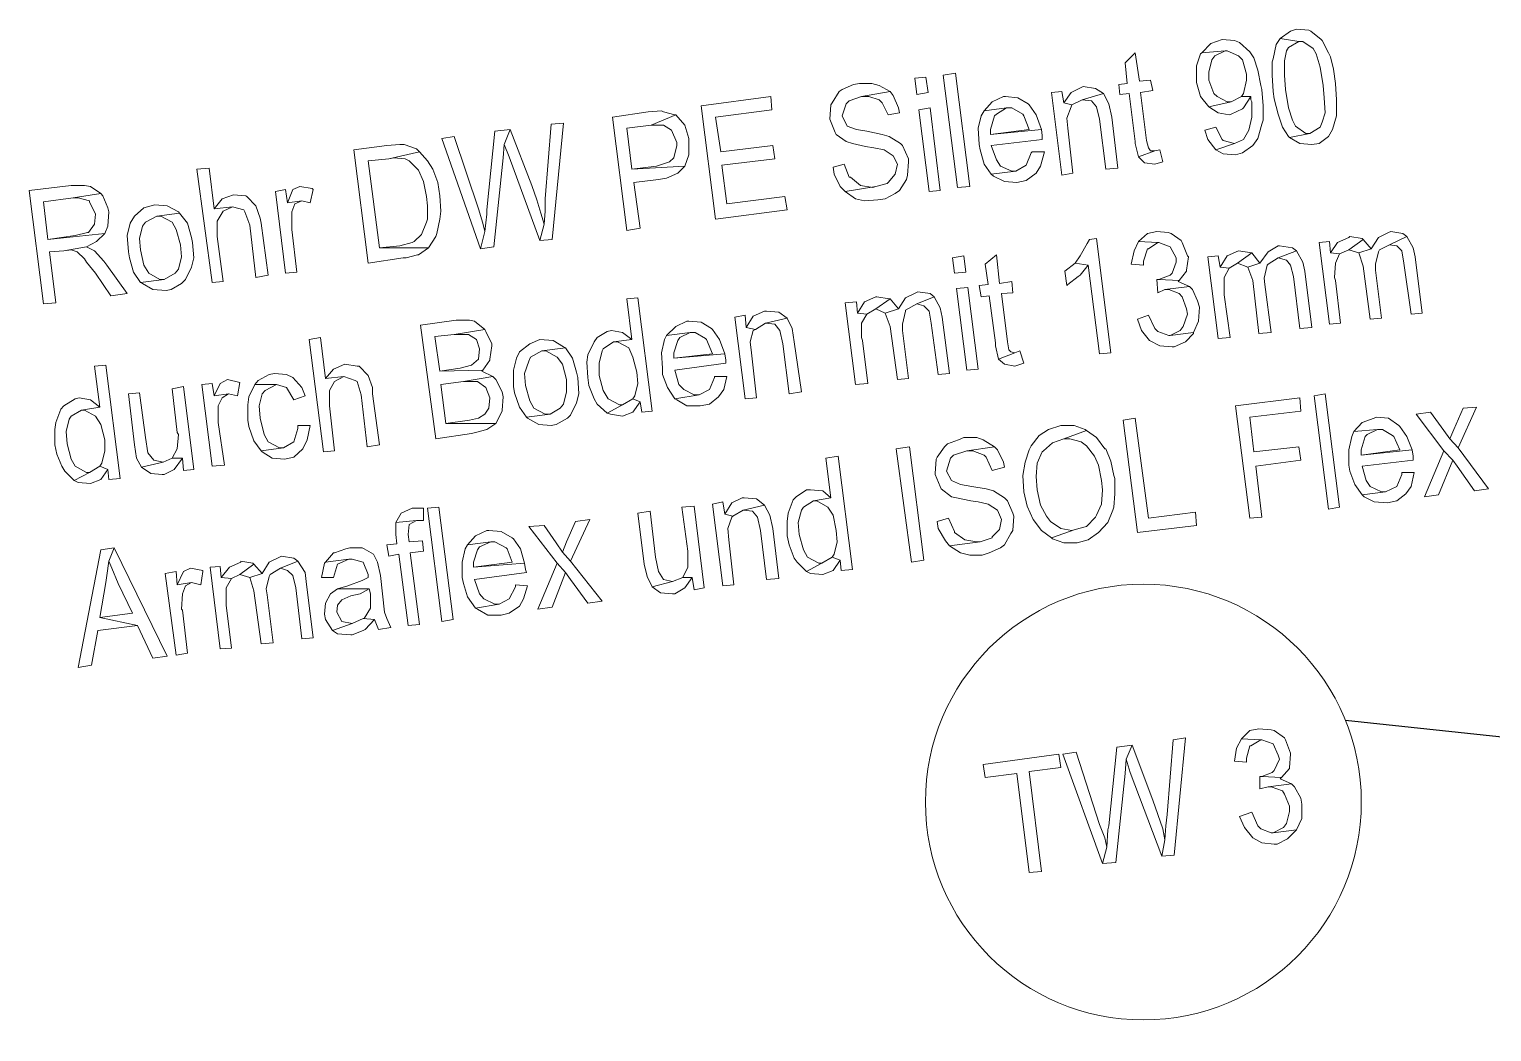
# Model space of a CAD drawing. Header units: metres. Extents: x 2713732.4 to 2713757.2, y 1226081.6 to 1226111.3.
# Drawn here: x 2713737.217 to 2713738.773, y 1226088.191 to 1226089.258 of the extents above; entities that cross this region are included whole.
import ezdxf

# ---------------------------------------------------------------- set-up
doc = ezdxf.new("R2010")
doc.units = ezdxf.units.M
doc.layers.add('einlagen_boden_erstes_og', color=7, linetype='Continuous', true_color=0x000000)

msp = doc.modelspace()

# ---------------------------------------------------------------- linework, layer by layer
at = {"layer": 'einlagen_boden_erstes_og', "color": 7, "linetype": 'Continuous', "lineweight": 25, "extrusion": (0.000477202, 0.001815, 0.999998)}
msp.add_line((2713741.7154, 1226088.1914, -0.1538), (2713738.6171, 1226088.5224, -0.1529), dxfattribs=at)
at = {"layer": 'einlagen_boden_erstes_og', "color": 7, "lineweight": 0}
for points in [[(2713738.4859, 1226089.247), (2713738.4859, 1226089.247), (2713738.474, 1226089.2427), (2713738.4642, 1226089.2329), (2713738.4892, 1226089.2351), (2713738.4914, 1226089.2351), (2713738.5033, 1226089.2297), (2713738.5077, 1226089.2253), (2713738.512, 1226089.2101), (2713738.512, 1226089.2036), (2713738.5087, 1226089.1895), (2713738.5066, 1226089.1862), (2713738.5163, 1226089.1862), (2713738.5163, 1226089.1829), (2713738.5174, 1226089.1808), (2713738.5174, 1226089.1645), (2713738.5142, 1226089.1504), (2713738.5087, 1226089.1406), (2713738.499, 1226089.1362), (2713738.4794, 1226089.1297), (2713738.487, 1226089.1254), (2713738.5, 1226089.1243), (2713738.5077, 1226089.1265), (2713738.5185, 1226089.1341), (2713738.5239, 1226089.1417), (2713738.5283, 1226089.1569), (2713738.5294, 1226089.1612), (2713738.5294, 1226089.1764), (2713738.5283, 1226089.1938), (2713738.5272, 1226089.1982), (2713738.5239, 1226089.2144), (2713738.5196, 1226089.2275), (2713738.5153, 1226089.234), (2713738.5044, 1226089.2438), (2713738.499, 1226089.2459)], [(2713738.5478, 1226089.2481), (2713738.5435, 1226089.2416), (2713738.5402, 1226089.2264), (2713738.5392, 1226089.2231), (2713738.5392, 1226089.209), (2713738.5402, 1226089.1916), (2713738.5413, 1226089.184), (2713738.5457, 1226089.1677), (2713738.55, 1226089.1536), (2713738.5565, 1226089.1438), (2713738.5576, 1226089.1428), (2713738.5793, 1226089.1471), (2713738.575, 1226089.1471), (2713738.5641, 1226089.1547), (2713738.5609, 1226089.1612), (2713738.5565, 1226089.1743), (2713738.5533, 1226089.1938), (2713738.5522, 1226089.209), (2713738.5522, 1226089.2242), (2713738.5544, 1226089.2351), (2713738.5565, 1226089.2383), (2713738.5674, 1226089.2449)], [(2713738.5652, 1226089.2579), (2713738.5587, 1226089.2557), (2713738.5478, 1226089.2481), (2713738.5674, 1226089.2449), (2713738.5717, 1226089.2449), (2713738.5826, 1226089.2373), (2713738.5859, 1226089.2318), (2713738.5902, 1226089.2177), (2713738.5935, 1226089.1982), (2713738.5945, 1226089.1851), (2713738.5956, 1226089.1688), (2713738.5924, 1226089.159), (2713738.5902, 1226089.1536), (2713738.5793, 1226089.1471), (2713738.5576, 1226089.1428), (2713738.5685, 1226089.1362), (2713738.5815, 1226089.1352), (2713738.5891, 1226089.1362), (2713738.5989, 1226089.1438), (2713738.6032, 1226089.1514), (2713738.6076, 1226089.1656), (2713738.6076, 1226089.1688), (2713738.6076, 1226089.1829), (2713738.6065, 1226089.2003), (2713738.6043, 1226089.2155), (2713738.6011, 1226089.2286), (2713738.5989, 1226089.2329), (2713738.5924, 1226089.2459), (2713738.5913, 1226089.247), (2713738.5804, 1226089.2557), (2713738.5783, 1226089.2568)], [(2713738.3936, 1226089.2329), (2713738.3827, 1226089.222), (2713738.3849, 1226089.2003), (2713738.3762, 1226089.1992), (2713738.3773, 1226089.1884), (2713738.3871, 1226089.1895), (2713738.3936, 1226089.1384), (2713738.3936, 1226089.1362), (2713738.3969, 1226089.1221), (2713738.4142, 1226089.1286), (2713738.4099, 1226089.1286), (2713738.4077, 1226089.1319), (2713738.4055, 1226089.1395), (2713738.399, 1226089.1905), (2713738.4121, 1226089.1927), (2713738.4099, 1226089.2036), (2713738.3979, 1226089.2025)], [(2713738.4642, 1226089.2329), (2713738.4631, 1226089.2318), (2713738.4588, 1226089.2188), (2713738.4588, 1226089.2025), (2713738.4588, 1226089.2014), (2713738.4631, 1226089.1862), (2713738.4718, 1226089.1753), (2713738.4957, 1226089.1808), (2713738.4914, 1226089.1808), (2713738.4805, 1226089.1862), (2713738.4772, 1226089.1895), (2713738.4718, 1226089.2036), (2713738.4718, 1226089.2123), (2713738.4751, 1226089.2253), (2713738.4783, 1226089.2297), (2713738.4892, 1226089.2351)], [(2713738.1003, 1226089.2003), (2713738.0938, 1226089.1992), (2713738.0818, 1226089.1938), (2713738.0786, 1226089.1916), (2713738.071, 1226089.1797), (2713738.0699, 1226089.1775), (2713738.0688, 1226089.1623), (2713738.0688, 1226089.1623), (2713738.0742, 1226089.1482), (2713738.0753, 1226089.146), (2713738.0862, 1226089.1384), (2713738.0927, 1226089.1362), (2713738.1068, 1226089.133), (2713738.1155, 1226089.1319), (2713738.1264, 1226089.1297), (2713738.1362, 1226089.1232), (2713738.1405, 1226089.1145), (2713738.1383, 1226089.1037), (2713738.1307, 1226089.095), (2713738.1296, 1226089.0939), (2713738.1177, 1226089.0906), (2713738.0851, 1226089.0852), (2713738.096, 1226089.0776), (2713738.1057, 1226089.0754), (2713738.1199, 1226089.0765), (2713738.1275, 1226089.0776), (2713738.1383, 1226089.083), (2713738.1427, 1226089.0863), (2713738.1503, 1226089.0982), (2713738.1514, 1226089.1026), (2713738.1525, 1226089.1167), (2713738.1525, 1226089.1199), (2713738.1459, 1226089.1341), (2713738.1438, 1226089.1362), (2713738.1318, 1226089.1438), (2713738.1242, 1226089.146), (2713738.1079, 1226089.1493), (2713738.0971, 1226089.1514), (2713738.0873, 1226089.1547), (2713738.0818, 1226089.1656), (2713738.0818, 1226089.1656), (2713738.0862, 1226089.1786), (2713738.0894, 1226089.1819), (2713738.1025, 1226089.1862), (2713738.1329, 1226089.1916), (2713738.121, 1226089.1982), (2713738.1133, 1226089.2003)], [(2713738.1709, 1226089.2068), (2713738.159, 1226089.2058), (2713738.1611, 1226089.1884), (2713738.1731, 1226089.1905)], [(2713738.2046, 1226089.0895), (2713738.1894, 1226089.209), (2713738.2024, 1226089.2112), (2713738.2176, 1226089.0906), (2713738.2046, 1226089.0895)], [(2713738.0058, 1226089.1862), (2713737.9319, 1226089.1764), (2713737.9472, 1226089.0559), (2713738.0232, 1226089.0656), (2713738.021, 1226089.0798), (2713737.9591, 1226089.0721), (2713737.9537, 1226089.1134), (2713738.0102, 1226089.1199), (2713738.008, 1226089.1341), (2713737.9526, 1226089.1275), (2713737.9472, 1226089.1645), (2713738.0069, 1226089.1721)], [(2713738.1329, 1226089.1916), (2713738.1025, 1226089.1862), (2713738.1101, 1226089.1862), (2713738.121, 1226089.1829), (2713738.1242, 1226089.1797), (2713738.1307, 1226089.1667), (2713738.1427, 1226089.1688), (2713738.1416, 1226089.1743), (2713738.1362, 1226089.1873)], [(2713738.2556, 1226089.1862), (2713738.2535, 1226089.1862), (2713738.2415, 1226089.1808), (2713738.2328, 1226089.171), (2713738.2567, 1226089.1743), (2713738.2622, 1226089.1743), (2713738.2741, 1226089.1677), (2713738.2752, 1226089.1656), (2713738.2806, 1226089.1514), (2713738.2394, 1226089.146), (2713738.2937, 1226089.1514), (2713738.2882, 1226089.1667), (2713738.2806, 1226089.1775), (2713738.2795, 1226089.1786), (2713738.2687, 1226089.1851)], [(2713738.3154, 1226089.1916), (2713738.3045, 1226089.1905), (2713738.3154, 1226089.1026), (2713738.3273, 1226089.1047), (2713738.3219, 1226089.1525), (2713738.3208, 1226089.1634), (2713738.3252, 1226089.1753), (2713738.3262, 1226089.1775), (2713738.3176, 1226089.1797)], [(2713738.3382, 1226089.1971), (2713738.336, 1226089.196), (2713738.3252, 1226089.1905), (2713738.3176, 1226089.1797), (2713738.3262, 1226089.1775), (2713738.3371, 1226089.1829), (2713738.3599, 1226089.1895), (2713738.3512, 1226089.1949)], [(2713738.3599, 1226089.1895), (2713738.3371, 1226089.1829), (2713738.3469, 1226089.1819), (2713738.3523, 1226089.1753), (2713738.3556, 1226089.1623), (2713738.3621, 1226089.1091), (2713738.3751, 1226089.1102), (2713738.3686, 1226089.1645), (2713738.3654, 1226089.1786)], [(2713738.5066, 1226089.1862), (2713738.4957, 1226089.1808), (2713738.4718, 1226089.1753), (2713738.4816, 1226089.1688), (2713738.4935, 1226089.1667), (2713738.4957, 1226089.1677), (2713738.5077, 1226089.1732), (2713738.5087, 1226089.1743), (2713738.5163, 1226089.1862)], [(2713737.8755, 1226089.1699), (2713737.8374, 1226089.1645), (2713737.8527, 1226089.0439), (2713737.8668, 1226089.0461), (2713737.8603, 1226089.095), (2713737.8863, 1226089.0982), (2713737.895, 1226089.0993), (2713737.907, 1226089.1047), (2713737.9146, 1226089.1123), (2713737.8581, 1226089.1091), (2713737.8527, 1226089.1525), (2713737.8787, 1226089.1558), (2713737.9048, 1226089.1667), (2713737.9037, 1226089.1667), (2713737.8918, 1226089.1699), (2713737.8896, 1226089.171)], [(2713738.1753, 1226089.1743), (2713738.1633, 1226089.1721), (2713738.1742, 1226089.0852), (2713738.1861, 1226089.0863)], [(2713738.2328, 1226089.171), (2713738.2296, 1226089.1656), (2713738.2263, 1226089.1525), (2713738.2274, 1226089.1352), (2713738.2285, 1226089.1297), (2713738.2328, 1226089.1145), (2713738.2404, 1226089.1037), (2713738.2665, 1226089.1069), (2713738.2622, 1226089.1069), (2713738.2502, 1226089.1123), (2713738.2459, 1226089.1189), (2713738.2404, 1226089.1341), (2713738.2947, 1226089.1406), (2713738.2947, 1226089.1449), (2713738.2937, 1226089.1514), (2713738.2394, 1226089.146), (2713738.2394, 1226089.1514), (2713738.2437, 1226089.1656), (2713738.2459, 1226089.1677), (2713738.2567, 1226089.1743)], [(2713737.7853, 1226089.158), (2713737.7723, 1226089.1569), (2713737.7658, 1226089.0776), (2713737.7658, 1226089.0645), (2713737.7647, 1226089.0504), (2713737.7603, 1226089.033), (2713737.7734, 1226089.0341)], [(2713737.9048, 1226089.1667), (2713737.8787, 1226089.1558), (2713737.8918, 1226089.1558), (2713737.9004, 1226089.1504), (2713737.9059, 1226089.1373), (2713737.9059, 1226089.1341), (2713737.9026, 1226089.121), (2713737.8983, 1226089.1167), (2713737.8842, 1226089.1123), (2713737.8581, 1226089.1091), (2713737.9146, 1226089.1123), (2713737.9189, 1226089.1243), (2713737.9189, 1226089.1395), (2713737.9189, 1226089.1417), (2713737.9146, 1226089.1558), (2713737.9146, 1226089.1558)], [(2713738.4794, 1226089.1536), (2713738.4675, 1226089.1504), (2713738.4707, 1226089.1406), (2713738.4794, 1226089.1297), (2713738.499, 1226089.1362), (2713738.487, 1226089.1395), (2713738.4859, 1226089.1406)], [(2713737.6691, 1226089.1438), (2713737.656, 1226089.1417), (2713737.6973, 1226089.0244), (2713737.7017, 1226089.0428), (2713737.6995, 1226089.0515), (2713737.6951, 1226089.0667)], [(2713737.7288, 1226089.1514), (2713737.7125, 1226089.1493), (2713737.7038, 1226089.0656), (2713737.7038, 1226089.0613), (2713737.7017, 1226089.0428), (2713737.6973, 1226089.0244), (2713737.7114, 1226089.0265), (2713737.7212, 1226089.121), (2713737.7223, 1226089.1352)], [(2713737.7288, 1226089.1514), (2713737.7223, 1226089.1352), (2713737.7277, 1226089.1221), (2713737.7603, 1226089.033), (2713737.7647, 1226089.0504), (2713737.7614, 1226089.0624), (2713737.7571, 1226089.0765), (2713737.7516, 1226089.0917)], [(2713737.5974, 1226089.1341), (2713737.5626, 1226089.1297), (2713737.5778, 1226089.0091), (2713737.6148, 1226089.0146), (2713737.618, 1226089.0146), (2713737.63, 1226089.0178), (2713737.6311, 1226089.0178), (2713737.6419, 1226089.0254), (2713737.6419, 1226089.0254), (2713737.5898, 1226089.0254), (2713737.5778, 1226089.1178), (2713737.5996, 1226089.1199), (2713737.6321, 1226089.1275), (2713737.6289, 1226089.1308), (2713737.6159, 1226089.1352), (2713737.6115, 1226089.1352)], [(2713737.6321, 1226089.1275), (2713737.5996, 1226089.1199), (2713737.605, 1226089.121), (2713737.6169, 1226089.1199), (2713737.6213, 1226089.1178), (2713737.6311, 1226089.108), (2713737.6365, 1226089.096), (2713737.6397, 1226089.0798), (2713737.6408, 1226089.07), (2713737.6408, 1226089.0559), (2713737.6397, 1226089.0526), (2713737.6343, 1226089.0396), (2713737.6267, 1226089.032), (2713737.6245, 1226089.0309), (2713737.6115, 1226089.0276), (2713737.5898, 1226089.0254), (2713737.6419, 1226089.0254), (2713737.6495, 1226089.0374), (2713737.6506, 1226089.0406), (2713737.6539, 1226089.0559), (2713737.655, 1226089.0645), (2713737.6539, 1226089.0808), (2713737.6517, 1226089.095), (2713737.6463, 1226089.1091), (2713737.6408, 1226089.1178)], [(2713738.2839, 1226089.1275), (2713738.2828, 1226089.1265), (2713738.2774, 1226089.1134), (2713738.2665, 1226089.1069), (2713738.2404, 1226089.1037), (2713738.2426, 1226089.1015), (2713738.2546, 1226089.096), (2713738.2676, 1226089.095), (2713738.2774, 1226089.0971), (2713738.2882, 1226089.1047), (2713738.2926, 1226089.1123), (2713738.2969, 1226089.1275)], [(2713738.4197, 1226089.1297), (2713738.4142, 1226089.1286), (2713738.3969, 1226089.1221), (2713738.4034, 1226089.1156), (2713738.4142, 1226089.1145), (2713738.4229, 1226089.1167)], [(2713737.4084, 1226089.1102), (2713737.3953, 1226089.1091), (2713737.4116, 1226088.9885), (2713737.4236, 1226088.9896), (2713737.4171, 1226089.0374), (2713737.4171, 1226089.0385), (2713737.4171, 1226089.0537), (2713737.4236, 1226089.0645), (2713737.4334, 1226089.0689), (2713737.4138, 1226089.0667)], [(2713738.084, 1226089.1145), (2713738.0721, 1226089.1113), (2713738.0732, 1226089.1037), (2713738.0797, 1226089.0906), (2713738.0851, 1226089.0852), (2713738.1177, 1226089.0906), (2713738.1144, 1226089.0895), (2713738.1014, 1226089.0917), (2713738.1014, 1226089.0917), (2713738.0905, 1226089.1004), (2713738.0894, 1226089.1004)], [(2713737.2617, 1226089.0917), (2713737.2172, 1226089.0863), (2713737.2324, 1226088.9657), (2713737.2454, 1226088.9668), (2713737.2389, 1226089.0211), (2713737.2541, 1226089.0222), (2713737.278, 1226089.0265), (2713737.2889, 1226089.032), (2713737.2976, 1226089.0406), (2713737.2368, 1226089.0341), (2713737.2324, 1226089.0743), (2713737.2639, 1226089.0787), (2713737.2932, 1226089.083), (2713737.2824, 1226089.0906), (2713737.2759, 1226089.0917)], [(2713737.5051, 1226089.0906), (2713737.4975, 1226089.0874), (2713737.4975, 1226089.0874), (2713737.492, 1226089.0732), (2713737.5072, 1226089.0754), (2713737.5159, 1226089.0732), (2713737.5192, 1226089.0874), (2713737.5181, 1226089.0884)], [(2713737.2932, 1226089.083), (2713737.2639, 1226089.0787), (2713737.2693, 1226089.0787), (2713737.2813, 1226089.0754), (2713737.2813, 1226089.0743), (2713737.2878, 1226089.0613), (2713737.2867, 1226089.0504), (2713737.2802, 1226089.0417), (2713737.2791, 1226089.0417), (2713737.2661, 1226089.0385), (2713737.2368, 1226089.0341), (2713737.2976, 1226089.0406), (2713737.3008, 1226089.0483), (2713737.3019, 1226089.0635), (2713737.3008, 1226089.0678), (2713737.2954, 1226089.0808)], [(2713737.4345, 1226089.0819), (2713737.4225, 1226089.0776), (2713737.4138, 1226089.0667), (2713737.4334, 1226089.0689), (2713737.4453, 1226089.0656), (2713737.4464, 1226089.0635), (2713737.4518, 1226089.0493), (2713737.4583, 1226088.9939), (2713737.4714, 1226088.9961), (2713737.4638, 1226089.0515), (2713737.4627, 1226089.0569), (2713737.4583, 1226089.07), (2713737.4486, 1226089.0798), (2713737.4475, 1226089.0808)], [(2713737.4898, 1226089.0874), (2713737.479, 1226089.0852), (2713737.4898, 1226088.9983), (2713737.5018, 1226088.9994), (2713737.4964, 1226089.045), (2713737.4964, 1226089.0472), (2713737.4964, 1226089.0635), (2713737.4996, 1226089.0721), (2713737.5072, 1226089.0754), (2713737.492, 1226089.0732)], [(2713737.3508, 1226089.0711), (2713737.3389, 1226089.0678), (2713737.3291, 1226089.0591), (2713737.3247, 1226089.0515), (2713737.3215, 1226089.0385), (2713737.3226, 1226089.0211), (2713737.3237, 1226089.0146), (2713737.328, 1226088.9994), (2713737.3356, 1226088.9885), (2713737.3606, 1226088.9918), (2713737.3562, 1226088.9918), (2713737.3443, 1226088.9983), (2713737.3389, 1226089.007), (2713737.3356, 1226089.0233), (2713737.3345, 1226089.0352), (2713737.3378, 1226089.0483), (2713737.341, 1226089.0526), (2713737.353, 1226089.0591), (2713737.3769, 1226089.0624), (2713737.3758, 1226089.0635), (2713737.3638, 1226089.07)], [(2713737.3769, 1226089.0624), (2713737.353, 1226089.0591), (2713737.3573, 1226089.0591), (2713737.3693, 1226089.0526), (2713737.3736, 1226089.045), (2713737.378, 1226089.0287), (2713737.3791, 1226089.0157), (2713737.3758, 1226089.0026), (2713737.3725, 1226088.9983), (2713737.3606, 1226088.9918), (2713737.3356, 1226088.9885), (2713737.3378, 1226088.9874), (2713737.3486, 1226088.9809), (2713737.3628, 1226088.9798), (2713737.3682, 1226088.9809), (2713737.3791, 1226088.9874), (2713737.3834, 1226088.9918), (2713737.3899, 1226089.0048), (2713737.3921, 1226089.0146), (2713737.391, 1226089.0309), (2713737.3899, 1226089.0363), (2713737.3856, 1226089.0515)], [(2713738.3523, 1226089.0352), (2713738.3447, 1226089.0341), (2713738.3425, 1226089.0298), (2713738.3349, 1226089.0168), (2713738.3295, 1226089.0091), (2713738.3436, 1226089.007), (2713738.3556, 1226088.9125), (2713738.3675, 1226088.9136)], [(2713738.3969, 1226089.032), (2713738.3925, 1226089.0222), (2713738.3893, 1226089.0081), (2713738.4023, 1226089.007), (2713738.4023, 1226089.0113), (2713738.4066, 1226089.0244), (2713738.4077, 1226089.0244), (2713738.4175, 1226089.0309)], [(2713738.4164, 1226089.0428), (2713738.4066, 1226089.0406), (2713738.3969, 1226089.032), (2713738.4175, 1226089.0309), (2713738.4186, 1226089.0309), (2713738.4305, 1226089.0265), (2713738.4305, 1226089.0265), (2713738.437, 1226089.0146), (2713738.437, 1226089.0102), (2713738.4327, 1226088.9983), (2713738.4305, 1226088.9961), (2713738.4186, 1226088.9918), (2713738.4403, 1226088.9907), (2713738.4479, 1226089.0005), (2713738.4479, 1226089.0015), (2713738.4501, 1226089.0157), (2713738.449, 1226089.0168), (2713738.4436, 1226089.0309), (2713738.4425, 1226089.033), (2713738.4316, 1226089.0406), (2713738.4284, 1226089.0417)], [(2713738.5468, 1226089.0276), (2713738.5457, 1226089.0276), (2713738.5348, 1226089.0211), (2713738.5261, 1226089.0091), (2713738.5131, 1226089.0048), (2713738.5131, 1226089.0048), (2713738.5185, 1226088.9907), (2713738.525, 1226088.9342), (2713738.5381, 1226088.9353), (2713738.5315, 1226088.9863), (2713738.5305, 1226088.9929), (2713738.5337, 1226089.007), (2713738.5348, 1226089.0081), (2713738.5457, 1226089.0146), (2713738.5652, 1226089.0222), (2713738.5609, 1226089.0254)], [(2713738.6, 1226089.032), (2713738.5891, 1226089.0309), (2713738.6, 1226088.944), (2713738.6119, 1226088.9451), (2713738.6065, 1226088.9907), (2713738.6054, 1226088.9939), (2713738.6065, 1226089.0091), (2713738.6108, 1226089.0189), (2713738.6011, 1226089.02)], [(2713738.6217, 1226089.0374), (2713738.6206, 1226089.0363), (2713738.6087, 1226089.0309), (2713738.6011, 1226089.02), (2713738.6108, 1226089.0189), (2713738.6206, 1226089.0233), (2713738.6358, 1226089.0341), (2713738.6347, 1226089.0352)], [(2713738.6358, 1226089.0341), (2713738.6206, 1226089.0233), (2713738.6315, 1226089.02), (2713738.6445, 1226089.0244)], [(2713738.6652, 1226089.0428), (2713738.663, 1226089.0417), (2713738.6521, 1226089.0363), (2713738.6445, 1226089.0244), (2713738.6315, 1226089.02), (2713738.6315, 1226089.02), (2713738.6358, 1226089.0059), (2713738.6434, 1226088.9494), (2713738.6554, 1226088.9505), (2713738.6489, 1226089.0015), (2713738.6489, 1226089.0081), (2713738.6521, 1226089.0211), (2713738.6532, 1226089.0233), (2713738.6641, 1226089.0287), (2713738.6825, 1226089.0374), (2713738.6782, 1226089.0406)], [(2713738.6825, 1226089.0374), (2713738.6641, 1226089.0287), (2713738.6717, 1226089.0276), (2713738.6771, 1226089.0222), (2713738.6793, 1226089.0091), (2713738.6869, 1226088.9548), (2713738.6988, 1226088.9559), (2713738.6912, 1226089.0157), (2713738.6891, 1226089.0254)], [(2713737.278, 1226089.0265), (2713737.2541, 1226089.0222), (2713737.2617, 1226089.0233), (2713737.2683, 1226089.0211), (2713737.2759, 1226089.0135), (2713737.278, 1226089.0102), (2713737.2878, 1226088.9983), (2713737.3041, 1226088.9744), (2713737.3215, 1226088.9766), (2713737.2998, 1226089.007), (2713737.2965, 1226089.0113), (2713737.2867, 1226089.0222)], [(2713738.2111, 1226089.0168), (2713738.1992, 1226089.0146), (2713738.2013, 1226088.9983), (2713738.2133, 1226088.9994)], [(2713738.2459, 1226089.0178), (2713738.2339, 1226089.0081), (2713738.2372, 1226088.9863), (2713738.2274, 1226088.9853), (2713738.2296, 1226088.9733), (2713738.2383, 1226088.9744), (2713738.2448, 1226088.9244), (2713738.2448, 1226088.9212), (2713738.248, 1226088.907), (2713738.2654, 1226088.9136), (2713738.2611, 1226088.9146), (2713738.2589, 1226088.9168), (2713738.2578, 1226088.9255), (2713738.2513, 1226088.9766), (2713738.2632, 1226088.9776), (2713738.2622, 1226088.9896), (2713738.2491, 1226088.9874)], [(2713738.4816, 1226089.0168), (2713738.4707, 1226089.0157), (2713738.4816, 1226088.9288), (2713738.4946, 1226088.9299), (2713738.4881, 1226088.9755), (2713738.4881, 1226088.9787), (2713738.4881, 1226088.9939), (2713738.4935, 1226089.0037), (2713738.4838, 1226089.0048)], [(2713738.5033, 1226089.0222), (2713738.5033, 1226089.0222), (2713738.4914, 1226089.0168), (2713738.4838, 1226089.0048), (2713738.4935, 1226089.0037), (2713738.5022, 1226089.0091), (2713738.5174, 1226089.02), (2713738.5174, 1226089.02)], [(2713738.5174, 1226089.02), (2713738.5022, 1226089.0091), (2713738.5131, 1226089.0048), (2713738.5261, 1226089.0091)], [(2713738.5652, 1226089.0222), (2713738.5457, 1226089.0146), (2713738.5544, 1226089.0124), (2713738.5587, 1226089.007), (2713738.562, 1226088.995), (2713738.5685, 1226088.9396), (2713738.5815, 1226088.9407), (2713738.5739, 1226089.0005), (2713738.5717, 1226089.0102)], [(2713738.3295, 1226089.0091), (2713738.3186, 1226089.0005), (2713738.3208, 1226088.9853), (2713738.3219, 1226088.9863), (2713738.3328, 1226088.995), (2713738.3349, 1226088.9961), (2713738.3436, 1226089.007)], [(2713738.2155, 1226088.9831), (2713738.2035, 1226088.982), (2713738.2144, 1226088.8951), (2713738.2263, 1226088.8962)], [(2713738.4164, 1226088.9918), (2713738.4175, 1226088.9776), (2713738.4251, 1226088.9809), (2713738.4512, 1226088.9842), (2713738.4392, 1226088.9896), (2713738.4403, 1226088.9907), (2713738.4186, 1226088.9918)], [(2713738.4512, 1226088.9842), (2713738.4251, 1226088.9809), (2713738.4294, 1226088.9809), (2713738.4403, 1226088.9766), (2713738.4436, 1226088.9733), (2713738.4479, 1226088.9603), (2713738.449, 1226088.9548), (2713738.4446, 1226088.9418), (2713738.4414, 1226088.9375), (2713738.4305, 1226088.932), (2713738.4555, 1226088.9353), (2713738.4609, 1226088.9472), (2713738.462, 1226088.9624), (2713738.4599, 1226088.969), (2713738.4544, 1226088.9809)], [(2713737.8646, 1226088.9722), (2713737.8527, 1226088.9711), (2713737.8581, 1226088.9277), (2713737.8385, 1226088.9255), (2713737.8429, 1226088.9255), (2713737.8548, 1226088.919), (2713737.8592, 1226088.9092), (2713737.8635, 1226088.8929), (2713737.8646, 1226088.881), (2713737.8613, 1226088.8679), (2713737.8592, 1226088.8647), (2713737.8668, 1226088.8614), (2713737.8689, 1226088.8506), (2713737.8798, 1226088.8516)], [(2713738.0971, 1226088.9679), (2713738.0851, 1226088.9668), (2713738.096, 1226088.8799), (2713738.109, 1226088.881), (2713738.1036, 1226088.9266), (2713738.1025, 1226088.9299), (2713738.1025, 1226088.9451), (2713738.1079, 1226088.9548), (2713738.0981, 1226088.9559)], [(2713738.1188, 1226088.9733), (2713738.1177, 1226088.9733), (2713738.1057, 1226088.9679), (2713738.0981, 1226088.9559), (2713738.1079, 1226088.9548), (2713738.1177, 1226088.9603), (2713738.1329, 1226088.9711), (2713738.1318, 1226088.9711)], [(2713738.1329, 1226088.9711), (2713738.1177, 1226088.9603), (2713738.1275, 1226088.9559), (2713738.1416, 1226088.9603)], [(2713738.1622, 1226088.9787), (2713738.1601, 1226088.9776), (2713738.1492, 1226088.9722), (2713738.1416, 1226088.9603), (2713738.1275, 1226088.9559), (2713738.1275, 1226088.9559), (2713738.1329, 1226088.9418), (2713738.1405, 1226088.8853), (2713738.1525, 1226088.8864), (2713738.1459, 1226088.9375), (2713738.1459, 1226088.944), (2713738.1492, 1226088.9581), (2713738.1492, 1226088.9592), (2713738.1611, 1226088.9657), (2713738.1796, 1226088.9733), (2713738.1753, 1226088.9766)], [(2713738.1796, 1226088.9733), (2713738.1611, 1226088.9657), (2713738.1687, 1226088.9635), (2713738.1742, 1226088.9581), (2713738.1763, 1226088.9451), (2713738.184, 1226088.8907), (2713738.1959, 1226088.8918), (2713738.1883, 1226088.9516), (2713738.1861, 1226088.9614)], [(2713737.9787, 1226088.9537), (2713737.9678, 1226088.9516), (2713737.9787, 1226088.8647), (2713737.9906, 1226088.8658), (2713737.9852, 1226088.9136), (2713737.9841, 1226088.9255), (2713737.9873, 1226088.9375), (2713737.9895, 1226088.9385), (2713737.9797, 1226088.9407)], [(2713738.0015, 1226088.9581), (2713737.9993, 1226088.9581), (2713737.9873, 1226088.9527), (2713737.9797, 1226088.9407), (2713737.9895, 1226088.9385), (2713738.0004, 1226088.9451), (2713738.0232, 1226088.9505), (2713738.0145, 1226088.957)], [(2713738.0232, 1226088.9505), (2713738.0004, 1226088.9451), (2713738.0102, 1226088.944), (2713738.0156, 1226088.9375), (2713738.0188, 1226088.9233), (2713738.0254, 1226088.8701), (2713738.0384, 1226088.8723), (2713738.0308, 1226088.9255), (2713738.0286, 1226088.9396)], [(2713738.4077, 1226088.9537), (2713738.3958, 1226088.9494), (2713738.4001, 1226088.9375), (2713738.4088, 1226088.9266), (2713738.4197, 1226088.9212), (2713738.4327, 1226088.9201), (2713738.4349, 1226088.9201), (2713738.4468, 1226088.9255), (2713738.4555, 1226088.9342), (2713738.4555, 1226088.9353), (2713738.4305, 1226088.932), (2713738.4294, 1226088.932), (2713738.4175, 1226088.9364), (2713738.4142, 1226088.9396)], [(2713737.6712, 1226088.9483), (2713737.6332, 1226088.9429), (2713737.6495, 1226088.8223), (2713737.6875, 1226088.8277), (2713737.6919, 1226088.8288), (2713737.7038, 1226088.8321), (2713737.7136, 1226088.8386), (2713737.6604, 1226088.8386), (2713737.655, 1226088.8799), (2713737.6789, 1226088.8831), (2713737.7104, 1226088.8886), (2713737.6984, 1226088.894), (2713737.6995, 1226088.8951), (2713737.6539, 1226088.894), (2713737.6484, 1226088.9309), (2713737.6691, 1226088.9331), (2713737.7017, 1226088.9385), (2713737.6908, 1226088.9472), (2713737.6854, 1226088.9483)], [(2713737.7017, 1226088.9385), (2713737.6691, 1226088.9331), (2713737.6723, 1226088.9331), (2713737.6843, 1226088.9331), (2713737.693, 1226088.9277), (2713737.6962, 1226088.9179), (2713737.6951, 1226088.907), (2713737.6875, 1226088.9005), (2713737.6756, 1226088.8973), (2713737.6539, 1226088.894), (2713737.6995, 1226088.8951), (2713737.7071, 1226088.906), (2713737.7071, 1226088.907), (2713737.7093, 1226088.9212), (2713737.7093, 1226088.9233), (2713737.7028, 1226088.9364)], [(2713737.8364, 1226088.9375), (2713737.832, 1226088.9364), (2713737.8211, 1226088.9299), (2713737.8179, 1226088.9255), (2713737.8114, 1226088.9114), (2713737.8103, 1226088.9038), (2713737.8114, 1226088.8875), (2713737.8125, 1226088.8788), (2713737.8179, 1226088.8647), (2713737.8211, 1226088.8592), (2713737.832, 1226088.8495), (2713737.8483, 1226088.8582), (2713737.845, 1226088.8582), (2713737.8331, 1226088.8647), (2713737.8277, 1226088.8734), (2713737.8233, 1226088.8897), (2713737.8233, 1226088.9027), (2713737.8266, 1226088.9157), (2713737.8277, 1226088.9179), (2713737.8385, 1226088.9255), (2713737.8581, 1226088.9277), (2713737.8483, 1226088.9353)], [(2713737.895, 1226088.932), (2713737.8928, 1226088.9277), (2713737.8896, 1226088.9136), (2713737.8907, 1226088.8973), (2713737.8907, 1226088.8907), (2713737.8961, 1226088.8766), (2713737.9037, 1226088.8647), (2713737.9298, 1226088.869), (2713737.9243, 1226088.869), (2713737.9135, 1226088.8745), (2713737.908, 1226088.8799), (2713737.9037, 1226088.8951), (2713737.958, 1226088.9027), (2713737.958, 1226088.906), (2713737.9569, 1226088.9125), (2713737.9026, 1226088.9081), (2713737.9026, 1226088.9136), (2713737.907, 1226088.9266), (2713737.9091, 1226088.9299), (2713737.92, 1226088.9353)], [(2713737.9189, 1226088.9472), (2713737.9167, 1226088.9472), (2713737.9048, 1226088.9418), (2713737.895, 1226088.932), (2713737.92, 1226088.9353), (2713737.9254, 1226088.9353), (2713737.9363, 1226088.9288), (2713737.9374, 1226088.9277), (2713737.9439, 1226088.9125), (2713737.9026, 1226088.9081), (2713737.9569, 1226088.9125), (2713737.9515, 1226088.9277), (2713737.9439, 1226088.9385), (2713737.9428, 1226088.9396), (2713737.9319, 1226088.9461)], [(2713737.5268, 1226088.9299), (2713737.5148, 1226088.9277), (2713737.53, 1226088.8082), (2713737.542, 1226088.8093), (2713737.5366, 1226088.8571), (2713737.5366, 1226088.8582), (2713737.5366, 1226088.8734), (2713737.542, 1226088.8831), (2713737.5518, 1226088.8886), (2713737.5322, 1226088.8864)], [(2713737.7603, 1226088.9277), (2713737.7495, 1226088.9233), (2713737.7386, 1226088.9146), (2713737.7353, 1226088.9081), (2713737.7321, 1226088.8951), (2713737.7321, 1226088.8777), (2713737.7332, 1226088.8712), (2713737.7386, 1226088.856), (2713737.7462, 1226088.8451), (2713737.7712, 1226088.8484), (2713737.7658, 1226088.8484), (2713737.7538, 1226088.8549), (2713737.7495, 1226088.8625), (2713737.7451, 1226088.8788), (2713737.744, 1226088.8918), (2713737.7484, 1226088.9049), (2713737.7505, 1226088.9092), (2713737.7625, 1226088.9157), (2713737.7875, 1226088.919), (2713737.7853, 1226088.9201), (2713737.7744, 1226088.9266)], [(2713737.7875, 1226088.919), (2713737.7625, 1226088.9157), (2713737.7668, 1226088.9157), (2713737.7788, 1226088.9092), (2713737.7842, 1226088.9016), (2713737.7886, 1226088.8853), (2713737.7886, 1226088.8723), (2713737.7853, 1226088.8592), (2713737.782, 1226088.8549), (2713737.7712, 1226088.8484), (2713737.7462, 1226088.8451), (2713737.7473, 1226088.844), (2713737.7592, 1226088.8375), (2713737.7723, 1226088.8364), (2713737.7777, 1226088.8375), (2713737.7896, 1226088.844), (2713737.7929, 1226088.8473), (2713737.7994, 1226088.8603), (2713737.8016, 1226088.8701), (2713737.8005, 1226088.8875), (2713737.7994, 1226088.8929), (2713737.7951, 1226088.9081)], [(2713738.2709, 1226088.9157), (2713738.2654, 1226088.9136), (2713738.248, 1226088.907), (2713738.2546, 1226088.9016), (2713738.2654, 1226088.8994), (2713738.2752, 1226088.9027)], [(2713737.2987, 1226088.9005), (2713737.2867, 1226088.8994), (2713737.2922, 1226088.856), (2713737.2726, 1226088.8527), (2713737.2759, 1226088.8527), (2713737.2878, 1226088.8462), (2713737.2932, 1226088.8375), (2713737.2976, 1226088.8212), (2713737.2976, 1226088.8093), (2713737.2943, 1226088.7962), (2713737.2922, 1226088.793), (2713737.3008, 1226088.7897), (2713737.3019, 1226088.7789), (2713737.3139, 1226088.78)], [(2713737.4779, 1226088.8918), (2713737.4725, 1226088.8907), (2713737.4605, 1226088.8842), (2713737.4573, 1226088.8799), (2713737.4801, 1226088.8799), (2713737.4909, 1226088.8766), (2713737.4985, 1226088.8636), (2713737.5105, 1226088.8679), (2713737.5072, 1226088.8766), (2713737.4975, 1226088.8875), (2713737.4909, 1226088.8907)], [(2713737.5528, 1226088.9016), (2713737.5409, 1226088.8962), (2713737.5322, 1226088.8864), (2713737.5518, 1226088.8886), (2713737.5637, 1226088.8842), (2713737.5659, 1226088.8831), (2713737.5702, 1226088.869), (2713737.5767, 1226088.8136), (2713737.5898, 1226088.8158), (2713737.5822, 1226088.8701), (2713737.5822, 1226088.8766), (2713737.5778, 1226088.8897), (2713737.5681, 1226088.8994), (2713737.5659, 1226088.8994)], [(2713737.7104, 1226088.8886), (2713737.6789, 1226088.8831), (2713737.681, 1226088.8831), (2713737.6941, 1226088.8831), (2713737.7028, 1226088.8766), (2713737.7071, 1226088.8658), (2713737.706, 1226088.8549), (2713737.7017, 1226088.8484), (2713737.6951, 1226088.844), (2713737.6854, 1226088.8419), (2713737.6604, 1226088.8386), (2713737.7136, 1226088.8386), (2713737.7201, 1226088.8516), (2713737.7201, 1226088.8527), (2713737.7212, 1226088.8669), (2713737.7201, 1226088.8723), (2713737.7136, 1226088.8853)], [(2713737.9461, 1226088.8886), (2713737.9461, 1226088.8875), (2713737.9406, 1226088.8745), (2713737.9298, 1226088.869), (2713737.9037, 1226088.8647), (2713737.9059, 1226088.8636), (2713737.9167, 1226088.8571), (2713737.9309, 1226088.8571), (2713737.9406, 1226088.8592), (2713737.9504, 1226088.8669), (2713737.9558, 1226088.8745), (2713737.9591, 1226088.8886)], [(2713737.3812, 1226088.8777), (2713737.3693, 1226088.8755), (2713737.3747, 1226088.8288), (2713737.3758, 1226088.8267), (2713737.3747, 1226088.8115), (2713737.3693, 1226088.8017), (2713737.3801, 1226088.8017), (2713737.3812, 1226088.7886), (2713737.3921, 1226088.7897)], [(2713737.4116, 1226088.881), (2713737.4008, 1226088.8799), (2713737.4116, 1226088.793), (2713737.4247, 1226088.7941), (2713737.4182, 1226088.8397), (2713737.4182, 1226088.8419), (2713737.4182, 1226088.8571), (2713737.4225, 1226088.8658), (2713737.429, 1226088.8701), (2713737.4138, 1226088.8679)], [(2713737.4279, 1226088.8853), (2713737.4203, 1226088.881), (2713737.4203, 1226088.881), (2713737.4138, 1226088.8679), (2713737.429, 1226088.8701), (2713737.4388, 1226088.8679), (2713737.441, 1226088.8821), (2713737.441, 1226088.8821)], [(2713737.4573, 1226088.8799), (2713737.4507, 1226088.8669), (2713737.4497, 1226088.8582), (2713737.4497, 1226088.8419), (2713737.4507, 1226088.8354), (2713737.4562, 1226088.8201), (2713737.4638, 1226088.8093), (2713737.4877, 1226088.8125), (2713737.4833, 1226088.8125), (2713737.4714, 1226088.8191), (2713737.467, 1226088.8267), (2713737.4627, 1226088.844), (2713737.4616, 1226088.8571), (2713737.4649, 1226088.8701), (2713737.4681, 1226088.8734), (2713737.4801, 1226088.8799)], [(2713737.2704, 1226088.8658), (2713737.2661, 1226088.8647), (2713737.2541, 1226088.8571), (2713737.2509, 1226088.8538), (2713737.2454, 1226088.8397), (2713737.2444, 1226088.8321), (2713737.2444, 1226088.8158), (2713737.2465, 1226088.806), (2713737.252, 1226088.793), (2713737.2552, 1226088.7876), (2713737.265, 1226088.7778), (2713737.2813, 1226088.7865), (2713737.278, 1226088.7865), (2713737.2661, 1226088.793), (2713737.2617, 1226088.8006), (2713737.2574, 1226088.8169), (2713737.2563, 1226088.8299), (2713737.2596, 1226088.843), (2713737.2617, 1226088.8462), (2713737.2726, 1226088.8527), (2713737.2922, 1226088.856), (2713737.2824, 1226088.8636)], [(2713737.3345, 1226088.8712), (2713737.3226, 1226088.8701), (2713737.3291, 1226088.8158), (2713737.3313, 1226088.8017), (2713737.3367, 1226088.7919), (2713737.3595, 1226088.7973), (2713737.3497, 1226088.7995), (2713737.3432, 1226088.8071), (2713737.341, 1226088.8234)], [(2713737.8592, 1226088.8647), (2713737.8483, 1226088.8582), (2713737.832, 1226088.8495), (2713737.8353, 1226088.8484), (2713737.8483, 1226088.8462), (2713737.8592, 1226088.8506), (2713737.8668, 1226088.8614)], [(2713738.5685, 1226088.8658), (2713738.5, 1226088.8571), (2713738.5153, 1226088.7376), (2713738.5283, 1226088.7387), (2713738.5218, 1226088.793), (2713738.5696, 1226088.7995), (2713738.5674, 1226088.8136), (2713738.5196, 1226088.8082), (2713738.5153, 1226088.8451), (2713738.5696, 1226088.8516)], [(2713738.5989, 1226088.7474), (2713738.5837, 1226088.8679), (2713738.5956, 1226088.8701), (2713738.6108, 1226088.7495), (2713738.5989, 1226088.7474)], [(2713738.3936, 1226088.844), (2713738.3806, 1226088.8419), (2713738.3958, 1226088.7224), (2713738.4588, 1226088.73), (2713738.4577, 1226088.7441), (2713738.4077, 1226088.7376)], [(2713738.6499, 1226088.8451), (2713738.6478, 1226088.844), (2713738.6347, 1226088.8397), (2713738.626, 1226088.8299), (2713738.651, 1226088.8321), (2713738.6565, 1226088.8321), (2713738.6673, 1226088.8256), (2713738.6684, 1226088.8245), (2713738.6749, 1226088.8104), (2713738.6337, 1226088.8049), (2713738.688, 1226088.8104), (2713738.6825, 1226088.8245), (2713738.6749, 1226088.8354), (2713738.6738, 1226088.8364), (2713738.663, 1226088.844)], [(2713738.7075, 1226088.8506), (2713738.6923, 1226088.8484), (2713738.7216, 1226088.8093), (2713738.7314, 1226088.7995), (2713738.7358, 1226088.793), (2713738.7542, 1226088.7669), (2713738.7694, 1226088.7691), (2713738.7368, 1226088.8125), (2713738.7282, 1226088.8223), (2713738.7216, 1226088.831)], [(2713738.7564, 1226088.856), (2713738.7423, 1226088.8549), (2713738.7325, 1226088.8321), (2713738.7282, 1226088.8223), (2713738.7368, 1226088.8125)], [(2713737.5029, 1226088.8364), (2713737.5029, 1226088.8332), (2713737.4985, 1226088.8191), (2713737.4985, 1226088.8191), (2713737.4877, 1226088.8125), (2713737.4638, 1226088.8093), (2713737.4649, 1226088.8082), (2713737.4757, 1226088.8017), (2713737.4888, 1226088.8006), (2713737.4985, 1226088.8028), (2713737.5083, 1226088.8115), (2713737.5127, 1226088.8212), (2713737.5159, 1226088.8364)], [(2713738.3154, 1226088.8364), (2713738.3143, 1226088.8364), (2713738.3013, 1226088.8321), (2713738.2915, 1226088.8256), (2713738.2828, 1226088.8147), (2713738.2806, 1226088.8104), (2713738.2763, 1226088.7973), (2713738.2741, 1226088.7832), (2713738.2752, 1226088.7658), (2713738.2752, 1226088.7658), (2713738.2785, 1226088.7506), (2713738.285, 1226088.7365), (2713738.285, 1226088.7365), (2713738.2937, 1226088.7246), (2713738.3045, 1226088.717), (2713738.3295, 1226088.7256), (2713738.3262, 1226088.7246), (2713738.3143, 1226088.7267), (2713738.3034, 1226088.7343), (2713738.2991, 1226088.7398), (2713738.2926, 1226088.7517), (2713738.2893, 1226088.768), (2713738.2882, 1226088.7821), (2713738.2893, 1226088.7962), (2713738.2947, 1226088.8082), (2713738.2958, 1226088.8093), (2713738.3056, 1226088.818), (2713738.3176, 1226088.8223), (2713738.3415, 1226088.831), (2713738.3404, 1226088.8321), (2713738.3284, 1226088.8364)], [(2713738.3415, 1226088.831), (2713738.3176, 1226088.8223), (2713738.3241, 1226088.8223), (2713738.336, 1226088.8191), (2713738.3415, 1226088.8147), (2713738.3501, 1226088.8038), (2713738.3545, 1226088.7941), (2713738.3577, 1226088.7778), (2713738.3588, 1226088.768), (2713738.3577, 1226088.7528), (2713738.3523, 1226088.7408), (2713738.3512, 1226088.7387), (2713738.3415, 1226088.7289), (2713738.3295, 1226088.7256), (2713738.3045, 1226088.717), (2713738.3056, 1226088.7159), (2713738.3176, 1226088.7115), (2713738.3306, 1226088.7115), (2713738.3317, 1226088.7115), (2713738.3436, 1226088.7148), (2713738.3545, 1226088.7224), (2713738.3545, 1226088.7224), (2713738.3643, 1226088.7332), (2713738.3697, 1226088.7463), (2713738.3708, 1226088.7495), (2713738.3719, 1226088.7637), (2713738.3719, 1226088.78), (2713738.3708, 1226088.7832), (2713738.3675, 1226088.7984), (2713738.3621, 1226088.8115), (2713738.361, 1226088.8115), (2713738.3523, 1226088.8234)], [(2713738.626, 1226088.8299), (2713738.6239, 1226088.8245), (2713738.6206, 1226088.8104), (2713738.6206, 1226088.7941), (2713738.6217, 1226088.7876), (2713738.6271, 1226088.7734), (2713738.6347, 1226088.7626), (2713738.6597, 1226088.7658), (2713738.6554, 1226088.7658), (2713738.6434, 1226088.7713), (2713738.6391, 1226088.7778), (2713738.6347, 1226088.793), (2713738.6891, 1226088.7995), (2713738.6891, 1226088.8038), (2713738.688, 1226088.8104), (2713738.6337, 1226088.8049), (2713738.6337, 1226088.8104), (2713738.638, 1226088.8245), (2713738.6402, 1226088.8267), (2713738.651, 1226088.8321)], [(2713738.1557, 1226088.6909), (2713738.1394, 1226088.8115), (2713738.1535, 1226088.8136), (2713738.1687, 1226088.6931), (2713738.1557, 1226088.6909)], [(2713738.2111, 1226088.8234), (2713738.2057, 1226088.8212), (2713738.1937, 1226088.8169), (2713738.1905, 1226088.8136), (2713738.1829, 1226088.8028), (2713738.1818, 1226088.8006), (2713738.1807, 1226088.7854), (2713738.1807, 1226088.7843), (2713738.1861, 1226088.7713), (2713738.1872, 1226088.7691), (2713738.1981, 1226088.7604), (2713738.2035, 1226088.7593), (2713738.2187, 1226088.7561), (2713738.2263, 1226088.755), (2713738.2372, 1226088.7528), (2713738.247, 1226088.7463), (2713738.2513, 1226088.7365), (2713738.2491, 1226088.7256), (2713738.2415, 1226088.718), (2713738.2415, 1226088.717), (2713738.2285, 1226088.7126), (2713738.1959, 1226088.7083), (2713738.2078, 1226088.7007), (2713738.2176, 1226088.6985), (2713738.2307, 1226088.6985), (2713738.2383, 1226088.7007), (2713738.2502, 1226088.7061), (2713738.2546, 1226088.7093), (2713738.2611, 1226088.7213), (2713738.2632, 1226088.7246), (2713738.2643, 1226088.7398), (2713738.2632, 1226088.743), (2713738.2578, 1226088.7561), (2713738.2546, 1226088.7593), (2713738.2426, 1226088.7669), (2713738.235, 1226088.7691), (2713738.2198, 1226088.7713), (2713738.2078, 1226088.7734), (2713738.1981, 1226088.7778), (2713738.1926, 1226088.7876), (2713738.1926, 1226088.7876), (2713738.197, 1226088.8017), (2713738.2002, 1226088.8049), (2713738.2144, 1226088.8093), (2713738.2437, 1226088.8136), (2713738.2317, 1226088.8212), (2713738.2252, 1226088.8234)], [(2713738.2437, 1226088.8136), (2713738.2144, 1226088.8093), (2713738.2209, 1226088.8093), (2713738.2328, 1226088.8049), (2713738.235, 1226088.8028), (2713738.2415, 1226088.7886), (2713738.2546, 1226088.7919), (2713738.2535, 1226088.7973), (2713738.247, 1226088.8104)], [(2713737.3693, 1226088.8017), (2713737.3595, 1226088.7973), (2713737.3367, 1226088.7919), (2713737.3465, 1226088.7854), (2713737.3584, 1226088.7843), (2713737.3606, 1226088.7843), (2713737.3714, 1226088.7897), (2713737.3801, 1226088.8017)], [(2713738.0775, 1226088.8038), (2713738.0645, 1226088.8017), (2713738.0699, 1226088.7593), (2713738.0514, 1226088.7561), (2713738.0547, 1226088.7561), (2713738.0666, 1226088.7495), (2713738.0721, 1226088.7408), (2713738.0753, 1226088.7246), (2713738.0764, 1226088.7126), (2713738.0732, 1226088.6996), (2713738.071, 1226088.6963), (2713738.0797, 1226088.6931), (2713738.0808, 1226088.6822), (2713738.0927, 1226088.6833)], [(2713738.7216, 1226088.8093), (2713738.701, 1226088.7604), (2713738.7162, 1226088.7626), (2713738.7314, 1226088.7995)], [(2713737.2922, 1226088.793), (2713737.2813, 1226088.7865), (2713737.265, 1226088.7778), (2713737.2693, 1226088.7756), (2713737.2824, 1226088.7745), (2713737.2932, 1226088.7789), (2713737.3008, 1226088.7897)], [(2713738.6771, 1226088.7865), (2713738.6771, 1226088.7843), (2713738.6717, 1226088.7713), (2713738.6597, 1226088.7658), (2713738.6347, 1226088.7626), (2713738.6369, 1226088.7604), (2713738.6478, 1226088.755), (2713738.6619, 1226088.7539), (2713738.6717, 1226088.7561), (2713738.6814, 1226088.7637), (2713738.6869, 1226088.7713), (2713738.6901, 1226088.7865)], [(2713738.0482, 1226088.768), (2713738.0438, 1226088.768), (2713738.033, 1226088.7604), (2713738.0297, 1226088.7571), (2713738.0243, 1226088.743), (2713738.0232, 1226088.7343), (2713738.0232, 1226088.7191), (2713738.0254, 1226088.7093), (2713738.0308, 1226088.6952), (2713738.0341, 1226088.6909), (2713738.0438, 1226088.6811), (2713738.0601, 1226088.6898), (2713738.0569, 1226088.6898), (2713738.0449, 1226088.6963), (2713738.0406, 1226088.7039), (2713738.0362, 1226088.7202), (2713738.0351, 1226088.7332), (2713738.0384, 1226088.7463), (2713738.0406, 1226088.7495), (2713738.0514, 1226088.7561), (2713738.0699, 1226088.7593), (2713738.0612, 1226088.7669)], [(2713737.6245, 1226088.7485), (2713737.6245, 1226088.7485), (2713737.6126, 1226088.743), (2713737.6072, 1226088.7332), (2713737.6289, 1226088.7354), (2713737.6365, 1226088.7354), (2713737.6365, 1226088.7485)], [(2713737.656, 1226088.6279), (2713737.6408, 1226088.7485), (2713737.6528, 1226088.7495), (2713737.668, 1226088.6301), (2713737.656, 1226088.6279)], [(2713737.9243, 1226088.7506), (2713737.9113, 1226088.7495), (2713737.9178, 1226088.7028), (2713737.9178, 1226088.7007), (2713737.9178, 1226088.6855), (2713737.9124, 1226088.6746), (2713737.9222, 1226088.6746), (2713737.9243, 1226088.6616), (2713737.9352, 1226088.6637)], [(2713737.9548, 1226088.755), (2713737.9439, 1226088.7528), (2713737.9548, 1226088.6659), (2713737.9667, 1226088.667), (2713737.9613, 1226088.7148), (2713737.9602, 1226088.7267), (2713737.9645, 1226088.7387), (2713737.9656, 1226088.7398), (2713737.9569, 1226088.7419)], [(2713737.9776, 1226088.7593), (2713737.9754, 1226088.7593), (2713737.9645, 1226088.7539), (2713737.9569, 1226088.7419), (2713737.9656, 1226088.7398), (2713737.9765, 1226088.7463), (2713737.9993, 1226088.7517), (2713737.9906, 1226088.7582)], [(2713737.9993, 1226088.7517), (2713737.9765, 1226088.7463), (2713737.9863, 1226088.7452), (2713737.9917, 1226088.7387), (2713737.9949, 1226088.7246), (2713738.0015, 1226088.6724), (2713738.0145, 1226088.6735), (2713738.008, 1226088.7267), (2713738.0047, 1226088.7408)], [(2713737.6072, 1226088.7332), (2713737.6072, 1226088.7202), (2713737.6082, 1226088.7104), (2713737.5974, 1226088.7093), (2713737.5996, 1226088.6974), (2713737.6104, 1226088.6996), (2713737.6202, 1226088.6235), (2713737.6321, 1226088.6246), (2713737.6224, 1226088.7007), (2713737.6365, 1226088.7028), (2713737.6354, 1226088.7137), (2713737.6213, 1226088.7126), (2713737.6202, 1226088.7202), (2713737.6213, 1226088.7311), (2713737.6289, 1226088.7354)], [(2713737.8135, 1226088.7365), (2713737.7983, 1226088.7343), (2713737.7886, 1226088.7126), (2713737.7842, 1226088.7017), (2713737.7929, 1226088.692)], [(2713737.8776, 1226088.7452), (2713737.8646, 1226088.743), (2713737.8711, 1226088.6887), (2713737.8744, 1226088.6757), (2713737.8798, 1226088.6648), (2713737.9015, 1226088.6702), (2713737.8918, 1226088.6724), (2713737.8863, 1226088.6811), (2713737.8831, 1226088.6963)], [(2713738.1948, 1226088.7376), (2713738.1829, 1226088.7343), (2713738.184, 1226088.7267), (2713738.1916, 1226088.7137), (2713738.1959, 1226088.7083), (2713738.2285, 1226088.7126), (2713738.2252, 1226088.7126), (2713738.2122, 1226088.7148), (2713738.2122, 1226088.7148), (2713738.2013, 1226088.7224), (2713738.2013, 1226088.7235)], [(2713737.706, 1226088.7246), (2713737.7038, 1226088.7246), (2713737.6919, 1226088.7191), (2713737.6832, 1226088.7093), (2713737.7082, 1226088.7126), (2713737.7125, 1226088.7126), (2713737.7245, 1226088.7061), (2713737.7256, 1226088.705), (2713737.731, 1226088.6909), (2713737.6897, 1226088.6855), (2713737.744, 1226088.6898), (2713737.7397, 1226088.705), (2713737.7321, 1226088.7159), (2713737.731, 1226088.717), (2713737.719, 1226088.7235)], [(2713737.7647, 1226088.73), (2713737.7484, 1226088.7289), (2713737.7788, 1226088.6898), (2713737.7875, 1226088.68), (2713737.7929, 1226088.6724), (2713737.8114, 1226088.6474), (2713737.8266, 1226088.6496), (2713737.7929, 1226088.692), (2713737.7842, 1226088.7017), (2713737.7777, 1226088.7115)], [(2713737.3074, 1226088.7061), (2713737.2932, 1226088.7039), (2713737.2693, 1226088.579), (2713737.2835, 1226088.5812), (2713737.29, 1226088.6181), (2713737.3323, 1226088.6235), (2713737.2922, 1226088.6322), (2713737.2987, 1226088.6692), (2713737.2998, 1226088.6768), (2713737.3019, 1226088.692)], [(2713737.3074, 1226088.7061), (2713737.3019, 1226088.692), (2713737.3052, 1226088.6844), (2713737.3117, 1226088.6681), (2713737.3269, 1226088.6366), (2713737.2922, 1226088.6322), (2713737.3323, 1226088.6235), (2713737.3486, 1226088.5888), (2713737.3638, 1226088.5909)], [(2713737.5583, 1226088.7061), (2713737.5539, 1226088.705), (2713737.542, 1226088.7007), (2713737.5409, 1226088.7007), (2713737.5322, 1226088.6909), (2713737.5572, 1226088.6941), (2713737.5605, 1226088.6941), (2713737.5724, 1226088.6909), (2713737.5778, 1226088.6778), (2713737.5778, 1226088.6746), (2713737.5713, 1226088.6713), (2713737.5561, 1226088.6659), (2713737.5452, 1226088.6626), (2713737.5789, 1226088.6626), (2713737.58, 1226088.6572), (2713737.58, 1226088.642), (2713737.5735, 1226088.6311), (2713737.5724, 1226088.6311), (2713737.5844, 1226088.6301), (2713737.5887, 1226088.6192), (2713737.6017, 1226088.6214), (2713737.5974, 1226088.6311), (2713737.5952, 1226088.6377), (2713737.593, 1226088.6572), (2713737.5909, 1226088.6768), (2713737.5876, 1226088.6909), (2713737.5833, 1226088.6996), (2713737.5735, 1226088.705), (2713737.5713, 1226088.7061)], [(2713737.6832, 1226088.7093), (2713737.681, 1226088.705), (2713737.6778, 1226088.6909), (2713737.6778, 1226088.6746), (2713737.6789, 1226088.6681), (2713737.6832, 1226088.6539), (2713737.6919, 1226088.642), (2713737.7169, 1226088.6463), (2713737.7125, 1226088.6463), (2713737.7006, 1226088.6518), (2713737.6962, 1226088.6572), (2713737.6908, 1226088.6724), (2713737.7462, 1226088.68), (2713737.7451, 1226088.6833), (2713737.744, 1226088.6898), (2713737.6897, 1226088.6855), (2713737.6897, 1226088.6909), (2713737.6941, 1226088.7039), (2713737.6962, 1226088.7072), (2713737.7082, 1226088.7126)], [(2713737.4203, 1226088.6865), (2713737.4095, 1226088.6855), (2713737.4203, 1226088.5986), (2713737.4323, 1226088.5996), (2713737.4268, 1226088.6453), (2713737.4268, 1226088.6485), (2713737.4268, 1226088.6637), (2713737.4323, 1226088.6735), (2713737.4214, 1226088.6746)], [(2713737.4421, 1226088.692), (2713737.4421, 1226088.6909), (2713737.4301, 1226088.6855), (2713737.4214, 1226088.6746), (2713737.4323, 1226088.6735), (2713737.441, 1226088.6778), (2713737.4562, 1226088.6887), (2713737.4551, 1226088.6898)], [(2713737.4562, 1226088.6887), (2713737.441, 1226088.6778), (2713737.4518, 1226088.6746), (2713737.4649, 1226088.6789)], [(2713737.4855, 1226088.6974), (2713737.4833, 1226088.6963), (2713737.4725, 1226088.6909), (2713737.4649, 1226088.6789), (2713737.4518, 1226088.6746), (2713737.4518, 1226088.6746), (2713737.4562, 1226088.6605), (2713737.4638, 1226088.604), (2713737.4768, 1226088.6051), (2713737.4703, 1226088.6561), (2713737.4692, 1226088.6626), (2713737.4725, 1226088.6757), (2713737.4736, 1226088.6778), (2713737.4844, 1226088.6844), (2713737.5029, 1226088.692), (2713737.4985, 1226088.6952)], [(2713737.5029, 1226088.692), (2713737.4844, 1226088.6844), (2713737.492, 1226088.6822), (2713737.4975, 1226088.6768), (2713737.5007, 1226088.6637), (2713737.5072, 1226088.6094), (2713737.5192, 1226088.6105), (2713737.5116, 1226088.6702), (2713737.5105, 1226088.68)], [(2713737.5322, 1226088.6909), (2713737.5311, 1226088.6898), (2713737.5279, 1226088.6746), (2713737.5409, 1226088.6746), (2713737.5452, 1226088.6887), (2713737.5452, 1226088.6887), (2713737.5572, 1226088.6941)], [(2713737.7788, 1226088.6898), (2713737.7581, 1226088.6409), (2713737.7734, 1226088.6431), (2713737.7875, 1226088.68)], [(2713738.071, 1226088.6963), (2713738.0601, 1226088.6898), (2713738.0438, 1226088.6811), (2713738.0482, 1226088.6789), (2713738.0612, 1226088.6778), (2713738.0721, 1226088.6822), (2713738.0797, 1226088.6931)], [(2713737.3736, 1226088.6811), (2713737.3617, 1226088.6789), (2713737.3736, 1226088.592), (2713737.3856, 1226088.5942), (2713737.3801, 1226088.6398), (2713737.3791, 1226088.6409), (2713737.3801, 1226088.6572), (2713737.3834, 1226088.6659), (2713737.3899, 1226088.6692), (2713737.3747, 1226088.667)], [(2713737.3888, 1226088.6844), (2713737.3812, 1226088.6811), (2713737.3812, 1226088.6811), (2713737.3747, 1226088.667), (2713737.3899, 1226088.6692), (2713737.3997, 1226088.667), (2713737.4019, 1226088.6811), (2713737.4019, 1226088.6822)], [(2713737.9124, 1226088.6746), (2713737.9015, 1226088.6702), (2713737.8798, 1226088.6648), (2713737.8885, 1226088.6583), (2713737.9015, 1226088.6572), (2713737.9037, 1226088.6572), (2713737.9146, 1226088.6637), (2713737.9222, 1226088.6746)], [(2713737.5452, 1226088.6626), (2713737.5376, 1226088.6572), (2713737.5322, 1226088.6474), (2713737.5311, 1226088.6355), (2713737.5322, 1226088.6301), (2713737.5398, 1226088.6181), (2713737.5605, 1226088.6257), (2713737.5496, 1226088.6279), (2713737.5442, 1226088.6377), (2713737.5452, 1226088.6453), (2713737.5496, 1226088.6507), (2713737.5594, 1226088.655), (2713737.5691, 1226088.6572), (2713737.5789, 1226088.6626)], [(2713737.7343, 1226088.667), (2713737.7343, 1226088.6648), (2713737.7277, 1226088.6518), (2713737.7169, 1226088.6463), (2713737.6919, 1226088.642), (2713737.6941, 1226088.6409), (2713737.7049, 1226088.6344), (2713737.719, 1226088.6344), (2713737.7277, 1226088.6366), (2713737.7386, 1226088.6442), (2713737.7429, 1226088.6518), (2713737.7473, 1226088.6659)], [(2713737.5724, 1226088.6311), (2713737.5605, 1226088.6257), (2713737.5398, 1226088.6181), (2713737.5452, 1226088.6148), (2713737.5594, 1226088.6138), (2713737.5605, 1226088.6138), (2713737.5724, 1226088.6181), (2713737.5746, 1226088.6192), (2713737.5844, 1226088.6301)], [(2713738.4468, 1226088.504), (2713738.4338, 1226088.5019), (2713738.4273, 1226088.4226), (2713738.4262, 1226088.4106), (2713738.4251, 1226088.3954), (2713738.4218, 1226088.378), (2713738.4349, 1226088.3791)], [(2713738.5066, 1226088.503), (2713738.5011, 1226088.4932), (2713738.499, 1226088.4791), (2713738.512, 1226088.478), (2713738.512, 1226088.4823), (2713738.5153, 1226088.4954), (2713738.5163, 1226088.4954), (2713738.5272, 1226088.5019)], [(2713738.525, 1226088.5138), (2713738.5153, 1226088.5117), (2713738.5066, 1226088.503), (2713738.5272, 1226088.5019), (2713738.5283, 1226088.5019), (2713738.5402, 1226088.4975), (2713738.5402, 1226088.4975), (2713738.5457, 1226088.4856), (2713738.5468, 1226088.4812), (2713738.5413, 1226088.4693), (2713738.5392, 1226088.4671), (2713738.5283, 1226088.4628), (2713738.5489, 1226088.4617), (2713738.5576, 1226088.4715), (2713738.5576, 1226088.4725), (2713738.5587, 1226088.4867), (2713738.5587, 1226088.4878), (2713738.5533, 1226088.5019), (2713738.5522, 1226088.504), (2713738.5413, 1226088.5117), (2713738.5381, 1226088.5127)], [(2713738.3121, 1226088.4867), (2713738.2317, 1226088.4758), (2713738.2339, 1226088.4617), (2713738.2676, 1226088.466), (2713738.2806, 1226088.3607), (2713738.2937, 1226088.3618), (2713738.2806, 1226088.4682), (2713738.3143, 1226088.4725)], [(2713738.3306, 1226088.4888), (2713738.3165, 1226088.4867), (2713738.3588, 1226088.3704), (2713738.3632, 1226088.3878), (2713738.361, 1226088.3976), (2713738.3556, 1226088.4117)], [(2713738.3903, 1226088.4964), (2713738.374, 1226088.4943), (2713738.3654, 1226088.4106), (2713738.3643, 1226088.4063), (2713738.3632, 1226088.3878), (2713738.3588, 1226088.3704), (2713738.373, 1226088.3715), (2713738.3827, 1226088.466), (2713738.3838, 1226088.4812)], [(2713738.3903, 1226088.4964), (2713738.3838, 1226088.4812), (2713738.3882, 1226088.4671), (2713738.4218, 1226088.378), (2713738.4251, 1226088.3954), (2713738.4229, 1226088.4074), (2713738.4175, 1226088.4226), (2713738.4121, 1226088.4378)], [(2713738.5261, 1226088.4628), (2713738.5261, 1226088.4497), (2713738.5348, 1226088.4519), (2713738.5598, 1226088.4552), (2713738.5478, 1226088.4606), (2713738.5489, 1226088.4617), (2713738.5283, 1226088.4628)], [(2713738.5598, 1226088.4552), (2713738.5348, 1226088.4519), (2713738.5381, 1226088.4519), (2713738.55, 1226088.4476), (2713738.5522, 1226088.4443), (2713738.5576, 1226088.4313), (2713738.5576, 1226088.4258), (2713738.5544, 1226088.4128), (2713738.5511, 1226088.4085), (2713738.5402, 1226088.403), (2713738.5652, 1226088.4063), (2713738.5707, 1226088.4182), (2713738.5707, 1226088.4334), (2713738.5696, 1226088.44), (2713738.563, 1226088.4519)], [(2713738.5174, 1226088.4248), (2713738.5044, 1226088.4204), (2713738.5098, 1226088.4085), (2713738.5185, 1226088.3976), (2713738.5283, 1226088.3922), (2713738.5413, 1226088.3911), (2713738.5446, 1226088.3911), (2713738.5554, 1226088.3965), (2713738.5641, 1226088.4052), (2713738.5652, 1226088.4063), (2713738.5402, 1226088.403), (2713738.5381, 1226088.403), (2713738.5272, 1226088.4074), (2713738.5239, 1226088.4106)]]:
    msp.add_lwpolyline(points, close=True, dxfattribs=at)
at = {"layer": 'einlagen_boden_erstes_og', "color": 7, "linetype": 'Continuous', "lineweight": 13, "extrusion": (0.000477202, 0.001815, 0.999998)}
msp.add_circle((2713738.0931, 1226084.0655, 3520.5086), 0.2318, dxfattribs=at)

doc.saveas('drawing.dxf')
